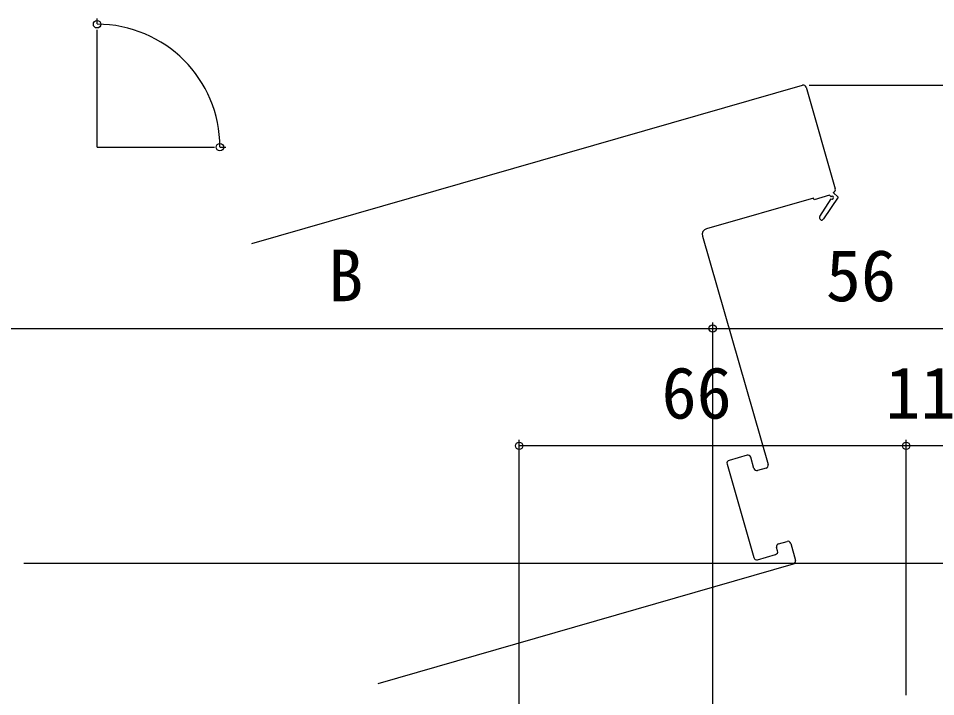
# Model space of a CAD drawing. Units: millimetres, scale not verified. Extents: x -525 to 525, y -783 to 778.
# Drawn here: x -101.4 to 55, y -438.4 to -322.8 of the extents above; entities that cross this region are included whole.
import ezdxf
from ezdxf.enums import TextEntityAlignment as Align

# ---------------------------------------------------------------- set-up
doc = ezdxf.new("R2010")
doc.units = ezdxf.units.MM
doc.header["$LTSCALE"] = 4
doc.layers.add('0-5_YKK_12', color=2, linetype='Continuous')
doc.layers.add('0-8_YKK_D', color=6, linetype='Continuous')
doc.styles.add('ＭＳ ゴシック', font='')
doc.styles.get('ＭＳ ゴシック').set_extended_font_data('MS Gothic')

msp = doc.modelspace()

# ---------------------------------------------------------------- linework, layer by layer
at = {"layer": '0-5_YKK_12'}
for p, q in [((-88, -344.793), (-88, -324.793)), ((-61.582, -361.223), (32.325, -334.244)), ((32.944, -334.586), (37.914, -351.886)), ((-88, -344.793), (-68, -344.793)), ((35.253, -356.599), (37.229, -353.627)), ((15.261, -359.955), (26.445, -398.88)), ((22.871, -397.306), (19.795, -398.19)), ((19.453, -398.808), (24.037, -414.763)), ((24.042, -399.571), (23.49, -397.649)), ((26.102, -399.499), (24.661, -399.913)), ((28.073, -413.603), (27.908, -413.026)), ((28.25, -412.408), (29.692, -411.994)), ((30.311, -412.336), (31.139, -415.219)), ((24.655, -415.105), (27.731, -414.222)), ((-100.5, -415.7), (61.949, -415.7)), ((-40.082, -436.202), (30.797, -415.838))]:
    msp.add_line(p, q, dxfattribs=at)
for points in [[(37.187, -353.246), (36.933, -353), (34.29, -353.76), (34.208, -353.471), (15.946, -358.718)], [(37.571, -352.505), (38.403, -353.307), (35.919, -357.042)]]:
    msp.add_lwpolyline(points, dxfattribs=at)
for centre, radius, start, end in [((32.463, -334.724), 0.5, 16.0296, 106.0296), ((37.433, -352.024), 0.5, 286.0296, 16.0296), ((37.367, -353.419), 0.25, 236.38663, 136.0296), ((35.586, -356.821), 0.4, 146.38663, 326.38663), ((16.222, -359.679), 1, 106.0296, 196.0296), ((23.009, -397.787), 0.5, 16.0296, 106.0296), ((19.934, -398.67), 0.5, 106.0296, 196.0296), ((25.964, -399.018), 0.5, 286.0296, 16.0296), ((24.523, -399.433), 0.5, 196.0296, 286.0296), ((28.388, -412.888), 0.5, 106.0296, 196.0296), ((29.83, -412.474), 0.5, 16.0296, 106.0296), ((27.593, -413.741), 0.5, 286.0296, 16.0296), ((24.517, -414.625), 0.5, 196.0296, 286.0296), ((30.658, -415.358), 0.5, 286.0296, 16.0296)]:
    msp.add_arc(centre, radius, start, end, dxfattribs=at)
at = {"layer": '0-8_YKK_D'}
for p, q in [((-88, -323.793), (-88, -322.846)), ((33.463, -334.224), (162, -334.224)), ((-67, -344.793), (-66.053, -344.793)), ((17, -528.8), (17, -374.7)), ((17, -528.8), (17, -374.7)), ((-103, -375.7), (17, -375.7)), ((17, -375.7), (73, -375.7)), ((-16, -444.359), (-16, -394.7)), ((50, -395.7), (-16, -395.7)), ((50, -438.2), (50, -394.7)), ((50, -438.2), (50, -394.7)), ((61, -395.7), (50, -395.7))]:
    msp.add_line(p, q, dxfattribs=at)
for centre in [(-88, -323.846), (-67.053, -344.793), (17, -375.7), (17, -375.7), (-16, -395.7), (50, -395.7), (50, -395.7)]:
    msp.add_circle(centre, 0.637, dxfattribs=at)
msp.add_arc((-88, -344.793), 20.947, 360, 90, dxfattribs=at)

# ---------------------------------------------------------------- texts
at = {"layer": '0-8_YKK_D', "style": 'ＭＳ ゴシック'}
for s, p in [('B', (-48.591, -373.7)), ('56', (36.307, -373.7)), ('66', (8.273, -393.7)), ('11', (46.465, -393.7))]:
    msp.add_text(s, height=8.798, dxfattribs=at).set_placement(p, align=Align.BOTTOM_LEFT)

doc.saveas('drawing.dxf')
